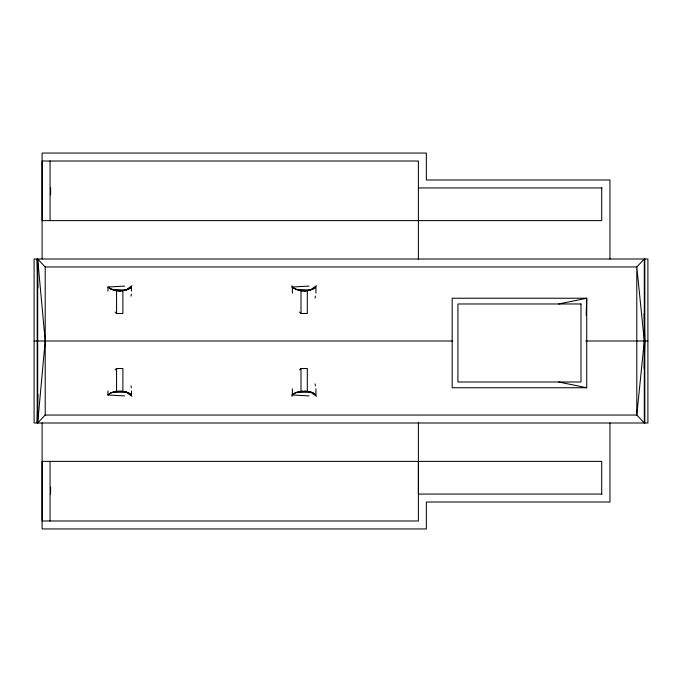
<?xml version="1.0" encoding="UTF-8"?>
<svg xmlns="http://www.w3.org/2000/svg" width="682" height="682" viewBox="0 0 682 682"><rect width="100%" height="100%" fill="white"/><g stroke="black" fill="none" stroke-linecap="round" stroke-linejoin="round"><path stroke-width="1.02" d="M34.1 341L34.1 422.993L647.9 422.993L647.9 259.007L34.1 259.007L34.1 341L452.72 341M37.689 422.993L37.689 259.007L45.208 266.96L45.208 341L45.208 415.04L37.689 422.993L45.208 341L37.689 259.007M42.105 422.993L42.105 528.942L426.352 528.942L426.352 502.012L609.955 502.012L609.955 422.993M107.944 390.905L107.944 394.989L124.627 395.91M122.888 391.366C117.73 390.982 111.882 391.161 107.944 394.989L111.098 392.687L116.571 391.366L116.571 368.51L122.888 368.51L122.888 391.366L128.361 392.687L131.515 394.989L131.515 390.905M292.365 388.859L292.365 394.989L309.048 395.91M307.309 391.366C302.152 390.982 296.303 391.161 292.365 394.989L295.519 392.687L300.992 391.366L300.992 368.51L307.309 368.51L307.309 391.366L312.774 392.687L315.937 394.989L315.937 388.859M418.398 461.39L418.398 520.988L42.105 520.988L42.105 461.39L601.712 461.39L601.712 494.058M644.805 422.993L644.805 259.007M37.86 394.239L37.195 422.993L37.195 259.007L37.86 287.761M644.149 368.536L644.805 341L644.149 313.464M586.179 315.135L586.733 298.23L452.175 298.23L452.175 387.743L586.733 387.743L586.733 298.23L558.729 303.976M291.947 396.31L292.049 394.452M130.995 296.116L131.345 294.13M315.067 298.094L315.416 296.116M131.933 285.69L130.296 288.247C123.613 291.743 113.834 292.228 107.944 287.011L124.627 286.09M316.354 285.69L314.717 288.247C308.034 291.743 298.256 292.228 292.365 287.011L309.048 286.09M115.096 369.951L116.571 368.51M299.517 369.951L300.992 368.51M119.734 290.813L125.829 290.123L131.166 286.244M304.146 290.813L310.25 290.123L315.587 286.244M107.944 291.095L107.944 287.011C114.295 292.143 125.224 292.118 131.515 287.011L131.515 291.095M292.365 293.141L292.365 287.011C298.716 292.143 309.645 292.118 315.937 287.011L315.937 293.141M111.098 392.687L125.829 391.877L130.296 393.753L131.933 396.31M295.519 392.687L310.25 391.877L314.717 393.753L316.354 396.31M418.398 187.942L602.001 187.942M45.208 266.96L636.792 266.96L644.311 259.007L644.311 422.993L636.792 415.04L636.792 266.96L644.311 341L636.792 415.04L45.208 415.04M115.096 312.049L116.571 313.49L122.888 313.49L122.888 290.634M299.517 312.049L300.992 313.49L307.309 313.49L307.309 290.634M585.719 341L647.9 341M602.001 494.058L418.398 494.058L418.398 422.414M295.519 289.313L310.25 290.123M111.098 289.313L125.829 290.123M300.992 391.366L310.25 391.877L315.587 395.756M116.571 391.366L125.829 391.877L131.166 395.756M304.146 391.187L310.25 391.877M119.734 391.187L125.829 391.877M558.729 381.997L586.733 387.743M315.067 383.906L315.416 385.884M130.995 385.884L131.345 387.87M291.947 285.69L292.049 287.548M609.955 259.007L609.955 179.988L426.352 179.988L426.352 153.058L42.105 153.058L42.105 259.007M601.712 187.942L601.712 220.61L42.105 220.61L42.105 161.012L418.398 161.012L418.398 259.586M300.992 290.634L300.992 313.49M116.571 290.634L116.571 313.49M50.604 187.942L50.604 194.899M50.604 487.101L50.604 494.058M50.05 161.012L50.05 220.61M50.05 461.39L50.05 520.988M580.987 303.976L457.929 303.976L457.929 381.997L580.987 381.997L580.987 303.976"/></g></svg>
